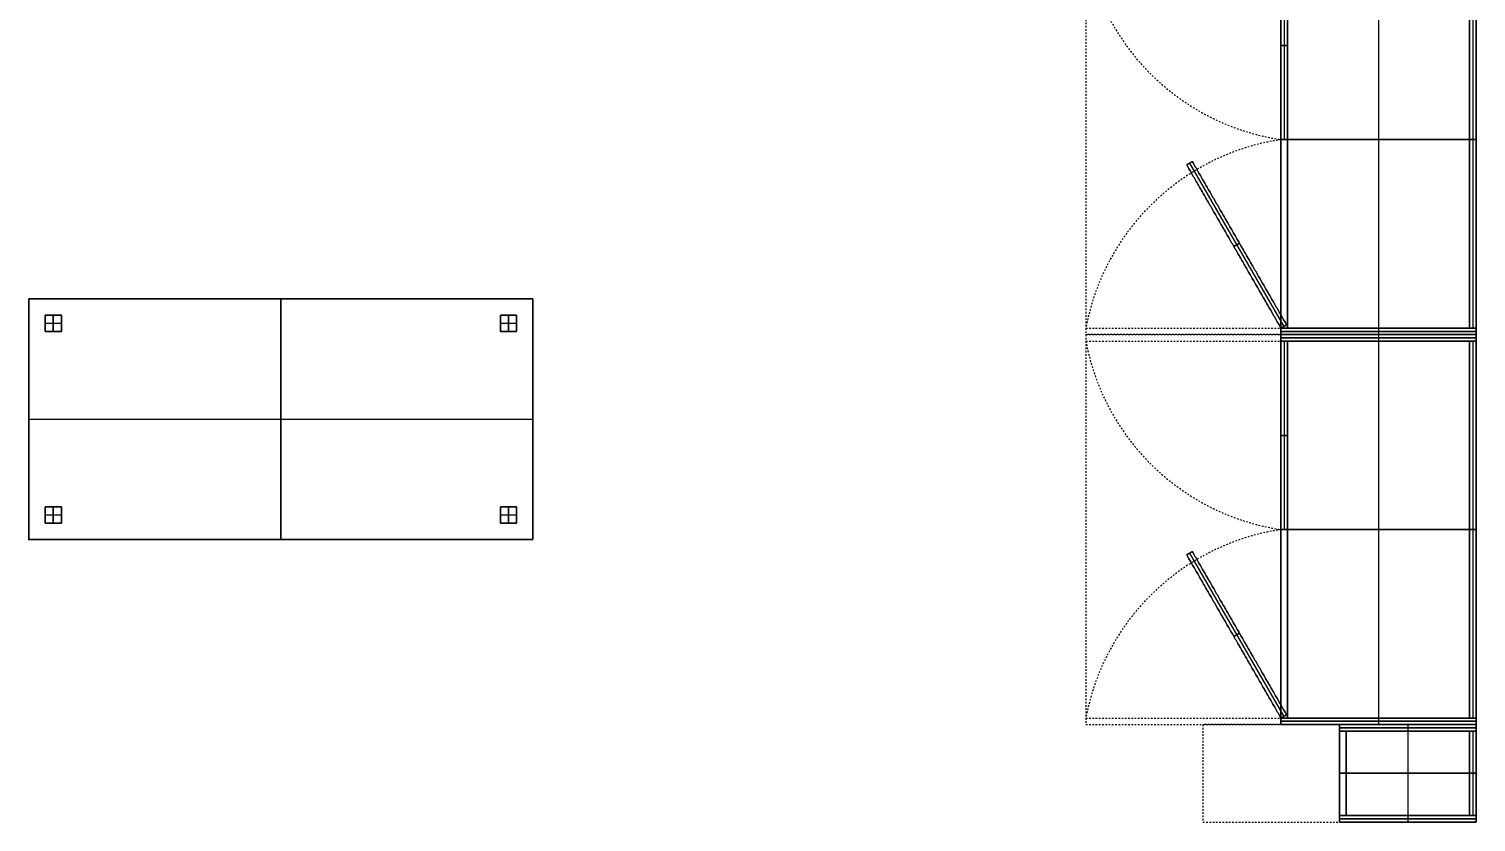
# Model space of a CAD drawing. Header units: millimetres. Extents: x 1939 to 6390, y -5520 to 420.
# Drawn here: x 1939 to 6390, y -5520 to -3079 of the extents above; entities that cross this region are included whole.
import ezdxf

# ---------------------------------------------------------------- set-up
doc = ezdxf.new("R2010")
doc.units = ezdxf.units.MM
doc.header["$MEASUREMENT"] = 0
doc.linetypes.add('Dashed', pattern=[10, 5, -5])
for name, color, linetype, true_color in [('Furniture', 18, 'Continuous', 0x000000), ('Furniture$AC-Function_area', 4, 'Dashed', 0x00ffff), ('Furniture$AC-Geom2d', 1, 'Continuous', 0xff0000), ('Furniture$AC-Geom3d', 7, 'Continuous', 0xffffff)]:
    doc.layers.add(name, color=color, linetype=linetype, true_color=true_color)

# ---------------------------------------------------------------- blocks, each defined once
blk = doc.blocks.new('Shelf30.0x42.0')
at = {"layer": 'Furniture$AC-Function_area'}
blk.add_lwpolyline([(0, -420), (300, -420), (300, 0), (0, 0)], close=True, dxfattribs=at)
blk.add_lwpolyline([(0, -420), (300, -420), (300, 0), (0, 0)], close=True, dxfattribs=at)
at = {"layer": 'Furniture$AC-Geom2d'}
blk.add_lwpolyline([(0, 0), (300, 0), (300, 420), (0, 420)], close=True, dxfattribs=at)
at = {"layer": 'Furniture$AC-Geom3d'}
for p, q in [((10, 420), (10, 0)), ((10, 0, 780), (10, 420, 780)), ((20, 410), (280, 410)), ((20, 410, 780), (280, 410, 780)), ((150, 420), (150, 400)), ((150, 400, 780), (150, 420, 780)), ((150, 420, 780), (150, 0, 780)), ((150, 0, 800), (150, 420, 800)), ((290, 420), (290, 0)), ((290, 0, 780), (290, 420, 780)), ((150, 400, 50), (150, 20, 50)), ((150, 20), (150, 400)), ((150, 400, 420), (150, 20, 420)), ((150, 20, 440), (150, 400, 440)), ((0, 210, 780), (300, 210, 780)), ((0, 210, 800), (300, 210, 800)), ((0, 210), (20, 210)), ((0, 210, 780), (20, 210, 780)), ((20, 210, 50), (280, 210, 50)), ((20, 210), (280, 210)), ((20, 210, 420), (280, 210, 420)), ((20, 210, 440), (280, 210, 440)), ((280, 210), (300, 210)), ((280, 210, 780), (300, 210, 780))]:
    blk.add_line(p, q, dxfattribs=at)
for points in [[(0, 0, 780), (0, 210, 780), (0, 420, 780)], [(0, 420, 780), (150, 420, 780), (300, 420, 780)], [(0, 420, 800), (0, 210, 800), (0, 0, 800)], [(300, 420, 800), (150, 420, 800), (0, 420, 800)], [(0, 420, 780), (0, 420, 790), (0, 420, 800)], [(0, 420, 790), (0, 210, 790), (0, 0, 790)], [(300, 420, 790), (150, 420, 790), (0, 420, 790)], [(0, 0), (0, 210), (0, 420)], [(0, 420), (10, 420), (20, 420)], [(0, 420, 780), (0, 210, 780), (0, 0, 780)], [(20, 420, 780), (10, 420, 780), (0, 420, 780)], [(0, 420), (0, 420, 390), (0, 420, 780)], [(0, 420, 390), (0, 210, 390), (0, 0, 390)], [(20, 420, 390), (10, 420, 390), (0, 420, 390)], [(10, 420), (10, 420, 390), (10, 420, 780)], [(20, 400), (20, 410), (20, 420)], [(20, 420), (150, 420), (280, 420)], [(20, 420, 780), (20, 410, 780), (20, 400, 780)], [(280, 420, 780), (150, 420, 780), (20, 420, 780)], [(20, 420), (20, 420, 390), (20, 420, 780)], [(20, 420, 390), (20, 410, 390), (20, 400, 390)], [(280, 420, 390), (150, 420, 390), (20, 420, 390)], [(20, 420), (20, 210), (20, 0)], [(20, 0, 780), (20, 210, 780), (20, 420, 780)], [(20, 420), (20, 420, 390), (20, 420, 780)], [(20, 0, 390), (20, 210, 390), (20, 420, 390)], [(20, 410), (20, 410, 390), (20, 410, 780)], [(150, 420), (150, 420, 390), (150, 420, 780)], [(150, 420, 780), (150, 420, 790), (150, 420, 800)], [(280, 420), (280, 410), (280, 400)], [(280, 400, 780), (280, 410, 780), (280, 420, 780)], [(280, 420), (280, 420, 390), (280, 420, 780)], [(280, 400, 390), (280, 410, 390), (280, 420, 390)], [(280, 0), (280, 210), (280, 420)], [(280, 420), (290, 420), (300, 420)], [(280, 420, 780), (280, 210, 780), (280, 0, 780)], [(300, 420, 780), (290, 420, 780), (280, 420, 780)], [(280, 420), (280, 420, 390), (280, 420, 780)], [(280, 420, 390), (280, 210, 390), (280, 0, 390)], [(300, 420, 390), (290, 420, 390), (280, 420, 390)], [(280, 410), (280, 410, 390), (280, 410, 780)], [(290, 420), (290, 420, 390), (290, 420, 780)], [(300, 420, 780), (300, 210, 780), (300, 0, 780)], [(300, 0, 800), (300, 210, 800), (300, 420, 800)], [(300, 420, 780), (300, 420, 790), (300, 420, 800)], [(300, 0, 790), (300, 210, 790), (300, 420, 790)], [(300, 420), (300, 210), (300, 0)], [(300, 0, 780), (300, 210, 780), (300, 420, 780)], [(300, 420), (300, 420, 390), (300, 420, 780)], [(300, 0, 390), (300, 210, 390), (300, 420, 390)], [(280, 400), (150, 400), (20, 400)], [(20, 400, 780), (150, 400, 780), (280, 400, 780)], [(20, 400), (20, 400, 390), (20, 400, 780)], [(20, 400, 390), (150, 400, 390), (280, 400, 390)], [(20, 20, 50), (20, 210, 50), (20, 400, 50)], [(20, 400, 50), (150, 400, 50), (280, 400, 50)], [(20, 400), (20, 210), (20, 20)], [(280, 400), (150, 400), (20, 400)], [(20, 400, 50), (20, 400, 25), (20, 400)], [(20, 400, 25), (20, 210, 25), (20, 20, 25)], [(280, 400, 25), (150, 400, 25), (20, 400, 25)], [(20, 20, 420), (20, 210, 420), (20, 400, 420)], [(20, 400, 420), (150, 400, 420), (280, 400, 420)], [(20, 400, 440), (20, 210, 440), (20, 20, 440)], [(280, 400, 440), (150, 400, 440), (20, 400, 440)], [(20, 400, 420), (20, 400, 430), (20, 400, 440)], [(20, 400, 430), (20, 210, 430), (20, 20, 430)], [(280, 400, 430), (150, 400, 430), (20, 400, 430)], [(150, 400), (150, 400, 390), (150, 400, 780)], [(150, 400, 50), (150, 400, 25), (150, 400)], [(150, 400, 420), (150, 400, 430), (150, 400, 440)], [(280, 400), (280, 400, 390), (280, 400, 780)], [(280, 400, 50), (280, 210, 50), (280, 20, 50)], [(280, 20), (280, 210), (280, 400)], [(280, 400, 50), (280, 400, 25), (280, 400)], [(280, 20, 25), (280, 210, 25), (280, 400, 25)], [(280, 400, 420), (280, 210, 420), (280, 20, 420)], [(280, 20, 440), (280, 210, 440), (280, 400, 440)], [(280, 400, 420), (280, 400, 430), (280, 400, 440)], [(280, 20, 430), (280, 210, 430), (280, 400, 430)], [(0, 210, 780), (0, 210, 790), (0, 210, 800)], [(0, 210), (0, 210, 390), (0, 210, 780)], [(20, 210), (20, 210, 390), (20, 210, 780)], [(20, 210, 50), (20, 210, 25), (20, 210)], [(20, 210, 420), (20, 210, 430), (20, 210, 440)], [(280, 210), (280, 210, 390), (280, 210, 780)], [(280, 210, 50), (280, 210, 25), (280, 210)], [(280, 210, 420), (280, 210, 430), (280, 210, 440)], [(300, 210, 780), (300, 210, 790), (300, 210, 800)], [(300, 210), (300, 210, 390), (300, 210, 780)], [(300, 0, 780), (150, 0, 780), (0, 0, 780)], [(0, 0, 800), (150, 0, 800), (300, 0, 800)], [(0, 0, 780), (0, 0, 790), (0, 0, 800)], [(0, 0, 790), (150, 0, 790), (300, 0, 790)], [(20, 0), (10, 0), (0, 0)], [(0, 0, 780), (10, 0, 780), (20, 0, 780)], [(0, 0), (0, 0, 390), (0, 0, 780)], [(0, 0, 390), (10, 0, 390), (20, 0, 390)], [(10, 0), (10, 0, 390), (10, 0, 780)], [(280, 20, 50), (150, 20, 50), (20, 20, 50)], [(20, 20), (150, 20), (280, 20)], [(20, 20, 50), (20, 20, 25), (20, 20)], [(20, 20, 25), (150, 20, 25), (280, 20, 25)], [(280, 20, 420), (150, 20, 420), (20, 20, 420)], [(20, 20, 440), (150, 20, 440), (280, 20, 440)], [(20, 20, 420), (20, 20, 430), (20, 20, 440)], [(20, 20, 430), (150, 20, 430), (280, 20, 430)], [(20, 0), (20, 0, 390), (20, 0, 780)], [(150, 20, 50), (150, 20, 25), (150, 20)], [(150, 20, 420), (150, 20, 430), (150, 20, 440)], [(150, 0, 780), (150, 0, 790), (150, 0, 800)], [(280, 20, 50), (280, 20, 25), (280, 20)], [(280, 20, 420), (280, 20, 430), (280, 20, 440)], [(300, 0), (290, 0), (280, 0)], [(280, 0, 780), (290, 0, 780), (300, 0, 780)], [(280, 0), (280, 0, 390), (280, 0, 780)], [(280, 0, 390), (290, 0, 390), (300, 0, 390)], [(290, 0), (290, 0, 390), (290, 0, 780)], [(300, 0, 780), (300, 0, 790), (300, 0, 800)], [(300, 0), (300, 0, 390), (300, 0, 780)]]:
    blk.add_open_spline(points, degree=2, dxfattribs=at)
blk = doc.blocks.new('Table155.0x74.0')
at = {"layer": 'Furniture'}
blk.add_point((0, 0), dxfattribs=at)
blk.add_point((0, 0), dxfattribs=at)
at = {"layer": 'Furniture$AC-Geom2d'}
blk.add_lwpolyline([(0, 0), (1550, 0), (1550, 740), (0, 740)], close=True, dxfattribs=at)
at = {"layer": 'Furniture$AC-Geom3d'}
for p, q in [((775, 740, 800), (775, 0, 800)), ((775, 0, 820), (775, 740, 820)), ((75, 690), (75, 640)), ((75, 640, 800), (75, 690, 800)), ((1475, 690), (1475, 640)), ((1475, 640, 800), (1475, 690, 800)), ((50, 665), (100, 665)), ((50, 665, 800), (100, 665, 800)), ((1450, 665), (1500, 665)), ((1450, 665, 800), (1500, 665, 800)), ((0, 370, 800), (1550, 370, 800)), ((0, 370, 820), (1550, 370, 820)), ((75, 100), (75, 50)), ((75, 50, 800), (75, 100, 800)), ((1475, 100), (1475, 50)), ((1475, 50, 800), (1475, 100, 800)), ((50, 75), (100, 75)), ((50, 75, 800), (100, 75, 800)), ((1450, 75), (1500, 75)), ((1450, 75, 800), (1500, 75, 800))]:
    blk.add_line(p, q, dxfattribs=at)
for points in [[(0, 0, 800), (0, 370, 800), (0, 740, 800)], [(0, 740, 800), (775, 740, 800), (1550, 740, 800)], [(0, 740, 820), (0, 370, 820), (0, 0, 820)], [(1550, 740, 820), (775, 740, 820), (0, 740, 820)], [(0, 740, 800), (0, 740, 810), (0, 740, 820)], [(0, 740, 810), (0, 370, 810), (0, 0, 810)], [(1550, 740, 810), (775, 740, 810), (0, 740, 810)], [(775, 740, 800), (775, 740, 810), (775, 740, 820)], [(1550, 740, 800), (1550, 370, 800), (1550, 0, 800)], [(1550, 0, 820), (1550, 370, 820), (1550, 740, 820)], [(1550, 740, 800), (1550, 740, 810), (1550, 740, 820)], [(1550, 0, 810), (1550, 370, 810), (1550, 740, 810)], [(50, 640), (50, 665), (50, 690)], [(50, 690), (75, 690), (100, 690)], [(50, 690, 800), (50, 665, 800), (50, 640, 800)], [(100, 690, 800), (75, 690, 800), (50, 690, 800)], [(50, 690), (50, 690, 400), (50, 690, 800)], [(50, 690, 400), (50, 665, 400), (50, 640, 400)], [(100, 690, 400), (75, 690, 400), (50, 690, 400)], [(75, 690), (75, 690, 400), (75, 690, 800)], [(100, 690), (100, 665), (100, 640)], [(100, 640, 800), (100, 665, 800), (100, 690, 800)], [(100, 690), (100, 690, 400), (100, 690, 800)], [(100, 640, 400), (100, 665, 400), (100, 690, 400)], [(1450, 640), (1450, 665), (1450, 690)], [(1450, 690), (1475, 690), (1500, 690)], [(1450, 690, 800), (1450, 665, 800), (1450, 640, 800)], [(1500, 690, 800), (1475, 690, 800), (1450, 690, 800)], [(1450, 690), (1450, 690, 400), (1450, 690, 800)], [(1450, 690, 400), (1450, 665, 400), (1450, 640, 400)], [(1500, 690, 400), (1475, 690, 400), (1450, 690, 400)], [(1475, 690), (1475, 690, 400), (1475, 690, 800)], [(1500, 690), (1500, 665), (1500, 640)], [(1500, 640, 800), (1500, 665, 800), (1500, 690, 800)], [(1500, 690), (1500, 690, 400), (1500, 690, 800)], [(1500, 640, 400), (1500, 665, 400), (1500, 690, 400)], [(50, 665), (50, 665, 400), (50, 665, 800)], [(100, 640), (75, 640), (50, 640)], [(50, 640, 800), (75, 640, 800), (100, 640, 800)], [(50, 640), (50, 640, 400), (50, 640, 800)], [(50, 640, 400), (75, 640, 400), (100, 640, 400)], [(75, 640), (75, 640, 400), (75, 640, 800)], [(100, 665), (100, 665, 400), (100, 665, 800)], [(100, 640), (100, 640, 400), (100, 640, 800)], [(1450, 665), (1450, 665, 400), (1450, 665, 800)], [(1500, 640), (1475, 640), (1450, 640)], [(1450, 640, 800), (1475, 640, 800), (1500, 640, 800)], [(1450, 640), (1450, 640, 400), (1450, 640, 800)], [(1450, 640, 400), (1475, 640, 400), (1500, 640, 400)], [(1475, 640), (1475, 640, 400), (1475, 640, 800)], [(1500, 665), (1500, 665, 400), (1500, 665, 800)], [(1500, 640), (1500, 640, 400), (1500, 640, 800)], [(0, 370, 800), (0, 370, 810), (0, 370, 820)], [(1550, 370, 800), (1550, 370, 810), (1550, 370, 820)], [(50, 50), (50, 75), (50, 100)], [(50, 100), (75, 100), (100, 100)], [(50, 100, 800), (50, 75, 800), (50, 50, 800)], [(100, 100, 800), (75, 100, 800), (50, 100, 800)], [(50, 100), (50, 100, 400), (50, 100, 800)], [(50, 100, 400), (50, 75, 400), (50, 50, 400)], [(100, 100, 400), (75, 100, 400), (50, 100, 400)], [(75, 100), (75, 100, 400), (75, 100, 800)], [(100, 100), (100, 75), (100, 50)], [(100, 50, 800), (100, 75, 800), (100, 100, 800)], [(100, 100), (100, 100, 400), (100, 100, 800)], [(100, 50, 400), (100, 75, 400), (100, 100, 400)], [(1450, 50), (1450, 75), (1450, 100)], [(1450, 100), (1475, 100), (1500, 100)], [(1450, 100, 800), (1450, 75, 800), (1450, 50, 800)], [(1500, 100, 800), (1475, 100, 800), (1450, 100, 800)], [(1450, 100), (1450, 100, 400), (1450, 100, 800)], [(1450, 100, 400), (1450, 75, 400), (1450, 50, 400)], [(1500, 100, 400), (1475, 100, 400), (1450, 100, 400)], [(1475, 100), (1475, 100, 400), (1475, 100, 800)], [(1500, 100), (1500, 75), (1500, 50)], [(1500, 50, 800), (1500, 75, 800), (1500, 100, 800)], [(1500, 100), (1500, 100, 400), (1500, 100, 800)], [(1500, 50, 400), (1500, 75, 400), (1500, 100, 400)], [(50, 75), (50, 75, 400), (50, 75, 800)], [(100, 50), (75, 50), (50, 50)], [(50, 50, 800), (75, 50, 800), (100, 50, 800)], [(50, 50), (50, 50, 400), (50, 50, 800)], [(50, 50, 400), (75, 50, 400), (100, 50, 400)], [(75, 50), (75, 50, 400), (75, 50, 800)], [(100, 75), (100, 75, 400), (100, 75, 800)], [(100, 50), (100, 50, 400), (100, 50, 800)], [(1450, 75), (1450, 75, 400), (1450, 75, 800)], [(1500, 50), (1475, 50), (1450, 50)], [(1450, 50, 800), (1475, 50, 800), (1500, 50, 800)], [(1450, 50), (1450, 50, 400), (1450, 50, 800)], [(1450, 50, 400), (1475, 50, 400), (1500, 50, 400)], [(1475, 50), (1475, 50, 400), (1475, 50, 800)], [(1500, 75), (1500, 75, 400), (1500, 75, 800)], [(1500, 50), (1500, 50, 400), (1500, 50, 800)], [(1550, 0, 800), (775, 0, 800), (0, 0, 800)], [(0, 0, 820), (775, 0, 820), (1550, 0, 820)], [(0, 0, 800), (0, 0, 810), (0, 0, 820)], [(0, 0, 810), (775, 0, 810), (1550, 0, 810)], [(775, 0, 800), (775, 0, 810), (775, 0, 820)], [(1550, 0, 800), (1550, 0, 810), (1550, 0, 820)]]:
    blk.add_open_spline(points, degree=2, dxfattribs=at)
blk = doc.blocks.new('filling cabinet120.0x60.0')
at = {"layer": 'Furniture$AC-Function_area'}
for p, q in [((20, -600), (20, 0)), ((1180, -600), (1180, 0))]:
    blk.add_line(p, q, dxfattribs=at)
blk.add_lwpolyline([(0, -600), (1200, -600), (1200, 0), (0, 0)], close=True, dxfattribs=at)
blk.add_lwpolyline([(0, -600), (1200, -600), (1200, 0), (0, 0)], close=True, dxfattribs=at)
for centre, start, end in [((-111.6, 107.5), 280.5362, 351.4058), ((1311.6, 107.5), 188.5942, 259.4638)]:
    blk.add_arc(centre, 719.7, start, end, dxfattribs=at)
at = {"layer": 'Furniture$AC-Geom2d'}
blk.add_lwpolyline([(0, 0), (1200, 0), (1200, 600), (0, 600)], close=True, dxfattribs=at)
at = {"layer": 'Furniture$AC-Geom3d'}
for p, q in [((10, 600), (10, 0)), ((10, 0, 1980), (10, 600, 1980)), ((20, 590), (1180, 590)), ((20, 590, 1980), (1180, 590, 1980)), ((600, 600), (600, 580)), ((600, 580, 1980), (600, 600, 1980)), ((600, 600, 1980), (600, 0, 1980)), ((600, 0, 2000), (600, 600, 2000)), ((600, 580, 50), (600, 20, 50)), ((600, 20), (600, 580)), ((600, 580, 420), (600, 20, 420)), ((600, 20, 440), (600, 580, 440)), ((600, 580, 790), (600, 20, 790)), ((600, 20, 810), (600, 580, 810)), ((600, 580, 1160), (600, 20, 1160)), ((600, 20, 1180), (600, 580, 1180)), ((600, 580, 1530), (600, 20, 1530)), ((600, 20, 1550), (600, 580, 1550)), ((1190, 600), (1190, 0)), ((1190, 0, 1980), (1190, 600, 1980)), ((0, 300, 1980), (1200, 300, 1980)), ((0, 300, 2000), (1200, 300, 2000)), ((0, 300), (20, 300)), ((0, 300, 1980), (20, 300, 1980)), ((20, 300, 50), (1180, 300, 50)), ((20, 300), (1180, 300)), ((20, 300, 420), (1180, 300, 420)), ((20, 300, 440), (1180, 300, 440)), ((20, 300, 790), (1180, 300, 790)), ((20, 300, 810), (1180, 300, 810)), ((20, 300, 1160), (1180, 300, 1160)), ((20, 300, 1180), (1180, 300, 1180)), ((20, 300, 1530), (1180, 300, 1530)), ((20, 300, 1550), (1180, 300, 1550)), ((1180, 300), (1200, 300)), ((1180, 300, 1980), (1200, 300, 1980)), ((20, 10, 30), (600, 10, 30)), ((20, 10, 1980), (600, 10, 1980)), ((310, 20, 30), (310, 0, 30)), ((310, 0, 1980), (310, 20, 1980)), ((672.7, -281.3, 30), (1175, 8.7, 30)), ((672.7, -281.3, 1980), (1175, 8.7, 1980)), ((918.9, -127.7, 30), (928.9, -145, 30)), ((928.9, -145, 1980), (918.9, -127.7, 1980))]:
    blk.add_line(p, q, dxfattribs=at)
for points in [[(0, 0, 1980), (0, 300, 1980), (0, 600, 1980)], [(0, 600, 1980), (600, 600, 1980), (1200, 600, 1980)], [(0, 600, 2000), (0, 300, 2000), (0, 0, 2000)], [(1200, 600, 2000), (600, 600, 2000), (0, 600, 2000)], [(0, 600, 1980), (0, 600, 1990), (0, 600, 2000)], [(0, 600, 1990), (0, 300, 1990), (0, 0, 1990)], [(1200, 600, 1990), (600, 600, 1990), (0, 600, 1990)], [(0, 0), (0, 300), (0, 600)], [(0, 600), (10, 600), (20, 600)], [(0, 600, 1980), (0, 300, 1980), (0, 0, 1980)], [(20, 600, 1980), (10, 600, 1980), (0, 600, 1980)], [(0, 600), (0, 600, 990), (0, 600, 1980)], [(0, 600, 990), (0, 300, 990), (0, 0, 990)], [(20, 600, 990), (10, 600, 990), (0, 600, 990)], [(10, 600), (10, 600, 990), (10, 600, 1980)], [(20, 580), (20, 590), (20, 600)], [(20, 600), (600, 600), (1180, 600)], [(20, 600, 1980), (20, 590, 1980), (20, 580, 1980)], [(1180, 600, 1980), (600, 600, 1980), (20, 600, 1980)], [(20, 600), (20, 600, 990), (20, 600, 1980)], [(20, 600, 990), (20, 590, 990), (20, 580, 990)], [(1180, 600, 990), (600, 600, 990), (20, 600, 990)], [(20, 600), (20, 300), (20, 0)], [(20, 0, 1980), (20, 300, 1980), (20, 600, 1980)], [(20, 600), (20, 600, 990), (20, 600, 1980)], [(20, 0, 990), (20, 300, 990), (20, 600, 990)], [(20, 590), (20, 590, 990), (20, 590, 1980)], [(1180, 580), (600, 580), (20, 580)], [(20, 580, 1980), (600, 580, 1980), (1180, 580, 1980)], [(20, 580), (20, 580, 990), (20, 580, 1980)], [(20, 580, 990), (600, 580, 990), (1180, 580, 990)], [(20, 20, 50), (20, 300, 50), (20, 580, 50)], [(20, 580, 50), (600, 580, 50), (1180, 580, 50)], [(20, 580), (20, 300), (20, 20)], [(1180, 580), (600, 580), (20, 580)], [(20, 580, 50), (20, 580, 25), (20, 580)], [(20, 580, 25), (20, 300, 25), (20, 20, 25)], [(1180, 580, 25), (600, 580, 25), (20, 580, 25)], [(20, 20, 420), (20, 300, 420), (20, 580, 420)], [(20, 580, 420), (600, 580, 420), (1180, 580, 420)], [(20, 580, 440), (20, 300, 440), (20, 20, 440)], [(1180, 580, 440), (600, 580, 440), (20, 580, 440)], [(20, 580, 420), (20, 580, 430), (20, 580, 440)], [(20, 580, 430), (20, 300, 430), (20, 20, 430)], [(1180, 580, 430), (600, 580, 430), (20, 580, 430)], [(20, 20, 790), (20, 300, 790), (20, 580, 790)], [(20, 580, 790), (600, 580, 790), (1180, 580, 790)], [(20, 580, 810), (20, 300, 810), (20, 20, 810)], [(1180, 580, 810), (600, 580, 810), (20, 580, 810)], [(20, 580, 790), (20, 580, 800), (20, 580, 810)], [(20, 580, 800), (20, 300, 800), (20, 20, 800)], [(1180, 580, 800), (600, 580, 800), (20, 580, 800)], [(20, 20, 1160), (20, 300, 1160), (20, 580, 1160)], [(20, 580, 1160), (600, 580, 1160), (1180, 580, 1160)], [(20, 580, 1180), (20, 300, 1180), (20, 20, 1180)], [(1180, 580, 1180), (600, 580, 1180), (20, 580, 1180)], [(20, 580, 1160), (20, 580, 1170), (20, 580, 1180)], [(20, 580, 1170), (20, 300, 1170), (20, 20, 1170)], [(1180, 580, 1170), (600, 580, 1170), (20, 580, 1170)], [(20, 20, 1530), (20, 300, 1530), (20, 580, 1530)], [(20, 580, 1530), (600, 580, 1530), (1180, 580, 1530)], [(20, 580, 1550), (20, 300, 1550), (20, 20, 1550)], [(1180, 580, 1550), (600, 580, 1550), (20, 580, 1550)], [(20, 580, 1530), (20, 580, 1540), (20, 580, 1550)], [(20, 580, 1540), (20, 300, 1540), (20, 20, 1540)], [(1180, 580, 1540), (600, 580, 1540), (20, 580, 1540)], [(600, 600), (600, 600, 990), (600, 600, 1980)], [(600, 600, 1980), (600, 600, 1990), (600, 600, 2000)], [(600, 580), (600, 580, 990), (600, 580, 1980)], [(600, 580, 50), (600, 580, 25), (600, 580)], [(600, 580, 420), (600, 580, 430), (600, 580, 440)], [(600, 580, 790), (600, 580, 800), (600, 580, 810)], [(600, 580, 1160), (600, 580, 1170), (600, 580, 1180)], [(600, 580, 1530), (600, 580, 1540), (600, 580, 1550)], [(1180, 600), (1180, 590), (1180, 580)], [(1180, 580, 1980), (1180, 590, 1980), (1180, 600, 1980)], [(1180, 600), (1180, 600, 990), (1180, 600, 1980)], [(1180, 580, 990), (1180, 590, 990), (1180, 600, 990)], [(1180, 0), (1180, 300), (1180, 600)], [(1180, 600), (1190, 600), (1200, 600)], [(1180, 600, 1980), (1180, 300, 1980), (1180, 0, 1980)], [(1200, 600, 1980), (1190, 600, 1980), (1180, 600, 1980)], [(1180, 600), (1180, 600, 990), (1180, 600, 1980)], [(1180, 600, 990), (1180, 300, 990), (1180, 0, 990)], [(1200, 600, 990), (1190, 600, 990), (1180, 600, 990)], [(1180, 590), (1180, 590, 990), (1180, 590, 1980)], [(1180, 580), (1180, 580, 990), (1180, 580, 1980)], [(1180, 580, 50), (1180, 300, 50), (1180, 20, 50)], [(1180, 20), (1180, 300), (1180, 580)], [(1180, 580, 50), (1180, 580, 25), (1180, 580)], [(1180, 20, 25), (1180, 300, 25), (1180, 580, 25)], [(1180, 580, 420), (1180, 300, 420), (1180, 20, 420)], [(1180, 20, 440), (1180, 300, 440), (1180, 580, 440)], [(1180, 580, 420), (1180, 580, 430), (1180, 580, 440)], [(1180, 20, 430), (1180, 300, 430), (1180, 580, 430)], [(1180, 580, 790), (1180, 300, 790), (1180, 20, 790)], [(1180, 20, 810), (1180, 300, 810), (1180, 580, 810)], [(1180, 580, 790), (1180, 580, 800), (1180, 580, 810)], [(1180, 20, 800), (1180, 300, 800), (1180, 580, 800)], [(1180, 580, 1160), (1180, 300, 1160), (1180, 20, 1160)], [(1180, 20, 1180), (1180, 300, 1180), (1180, 580, 1180)], [(1180, 580, 1160), (1180, 580, 1170), (1180, 580, 1180)], [(1180, 20, 1170), (1180, 300, 1170), (1180, 580, 1170)], [(1180, 580, 1530), (1180, 300, 1530), (1180, 20, 1530)], [(1180, 20, 1550), (1180, 300, 1550), (1180, 580, 1550)], [(1180, 580, 1530), (1180, 580, 1540), (1180, 580, 1550)], [(1180, 20, 1540), (1180, 300, 1540), (1180, 580, 1540)], [(1190, 600), (1190, 600, 990), (1190, 600, 1980)], [(1200, 600, 1980), (1200, 300, 1980), (1200, 0, 1980)], [(1200, 0, 2000), (1200, 300, 2000), (1200, 600, 2000)], [(1200, 600, 1980), (1200, 600, 1990), (1200, 600, 2000)], [(1200, 0, 1990), (1200, 300, 1990), (1200, 600, 1990)], [(1200, 600), (1200, 300), (1200, 0)], [(1200, 0, 1980), (1200, 300, 1980), (1200, 600, 1980)], [(1200, 600), (1200, 600, 990), (1200, 600, 1980)], [(1200, 0, 990), (1200, 300, 990), (1200, 600, 990)], [(0, 300, 1980), (0, 300, 1990), (0, 300, 2000)], [(0, 300), (0, 300, 990), (0, 300, 1980)], [(20, 300), (20, 300, 990), (20, 300, 1980)], [(20, 300, 50), (20, 300, 25), (20, 300)], [(20, 300, 420), (20, 300, 430), (20, 300, 440)], [(20, 300, 790), (20, 300, 800), (20, 300, 810)], [(20, 300, 1160), (20, 300, 1170), (20, 300, 1180)], [(20, 300, 1530), (20, 300, 1540), (20, 300, 1550)], [(1180, 300), (1180, 300, 990), (1180, 300, 1980)], [(1180, 300, 50), (1180, 300, 25), (1180, 300)], [(1180, 300, 420), (1180, 300, 430), (1180, 300, 440)], [(1180, 300, 790), (1180, 300, 800), (1180, 300, 810)], [(1180, 300, 1160), (1180, 300, 1170), (1180, 300, 1180)], [(1180, 300, 1530), (1180, 300, 1540), (1180, 300, 1550)], [(1200, 300, 1980), (1200, 300, 1990), (1200, 300, 2000)], [(1200, 300), (1200, 300, 990), (1200, 300, 1980)], [(1200, 0, 1980), (600, 0, 1980), (0, 0, 1980)], [(0, 0, 2000), (600, 0, 2000), (1200, 0, 2000)], [(0, 0, 1980), (0, 0, 1990), (0, 0, 2000)], [(0, 0, 1990), (600, 0, 1990), (1200, 0, 1990)], [(20, 0), (10, 0), (0, 0)], [(0, 0, 1980), (10, 0, 1980), (20, 0, 1980)], [(0, 0), (0, 0, 990), (0, 0, 1980)], [(0, 0, 990), (10, 0, 990), (20, 0, 990)], [(10, 0), (10, 0, 990), (10, 0, 1980)], [(1180, 20, 50), (600, 20, 50), (20, 20, 50)], [(20, 20), (600, 20), (1180, 20)], [(20, 20, 50), (20, 20, 25), (20, 20)], [(20, 20, 25), (600, 20, 25), (1180, 20, 25)], [(1180, 20, 420), (600, 20, 420), (20, 20, 420)], [(20, 20, 440), (600, 20, 440), (1180, 20, 440)], [(20, 20, 420), (20, 20, 430), (20, 20, 440)], [(20, 20, 430), (600, 20, 430), (1180, 20, 430)], [(1180, 20, 790), (600, 20, 790), (20, 20, 790)], [(20, 20, 810), (600, 20, 810), (1180, 20, 810)], [(20, 20, 790), (20, 20, 800), (20, 20, 810)], [(20, 20, 800), (600, 20, 800), (1180, 20, 800)], [(1180, 20, 1160), (600, 20, 1160), (20, 20, 1160)], [(20, 20, 1180), (600, 20, 1180), (1180, 20, 1180)], [(20, 20, 1160), (20, 20, 1170), (20, 20, 1180)], [(20, 20, 1170), (600, 20, 1170), (1180, 20, 1170)], [(1180, 20, 1530), (600, 20, 1530), (20, 20, 1530)], [(20, 20, 1550), (600, 20, 1550), (1180, 20, 1550)], [(20, 20, 1530), (20, 20, 1540), (20, 20, 1550)], [(20, 20, 1540), (600, 20, 1540), (1180, 20, 1540)], [(20, 0, 30), (20, 10, 30), (20, 20, 30)], [(20, 20, 30), (310, 20, 30), (600, 20, 30)], [(20, 20, 1980), (20, 10, 1980), (20, 0, 1980)], [(600, 20, 1980), (310, 20, 1980), (20, 20, 1980)], [(20, 20, 30), (20, 20, 1005), (20, 20, 1980)], [(20, 20, 1005), (20, 10, 1005), (20, 0, 1005)], [(600, 20, 1005), (310, 20, 1005), (20, 20, 1005)], [(20, 10, 30), (20, 10, 1005), (20, 10, 1980)], [(20, 0), (20, 0, 990), (20, 0, 1980)], [(600, 0, 30), (310, 0, 30), (20, 0, 30)], [(20, 0, 1980), (310, 0, 1980), (600, 0, 1980)], [(20, 0, 30), (20, 0, 1005), (20, 0, 1980)], [(20, 0, 1005), (310, 0, 1005), (600, 0, 1005)], [(310, 20, 30), (310, 20, 1005), (310, 20, 1980)], [(310, 0, 30), (310, 0, 1005), (310, 0, 1980)], [(600, 20, 50), (600, 20, 25), (600, 20)], [(600, 20, 420), (600, 20, 430), (600, 20, 440)], [(600, 20, 790), (600, 20, 800), (600, 20, 810)], [(600, 20, 1160), (600, 20, 1170), (600, 20, 1180)], [(600, 20, 1530), (600, 20, 1540), (600, 20, 1550)], [(600, 20, 30), (600, 10, 30), (600, 0, 30)], [(600, 0, 1980), (600, 10, 1980), (600, 20, 1980)], [(600, 20, 30), (600, 20, 1005), (600, 20, 1980)], [(600, 0, 1005), (600, 10, 1005), (600, 20, 1005)], [(600, 10, 30), (600, 10, 1005), (600, 10, 1980)], [(600, 0, 1980), (600, 0, 1990), (600, 0, 2000)], [(600, 0, 30), (600, 0, 1005), (600, 0, 1980)], [(667.7, -272.7, 30), (918.9, -127.7, 30), (1170, 17.3, 30)], [(1170, 17.3, 1980), (918.9, -127.7, 1980), (667.7, -272.7, 1980)], [(1170, 17.3, 1005), (918.9, -127.7, 1005), (667.7, -272.7, 1005)], [(1180, 0, 30), (928.9, -145, 30), (677.7, -290, 30)], [(677.7, -290, 1980), (928.9, -145, 1980), (1180, 0, 1980)], [(677.7, -290, 1005), (928.9, -145, 1005), (1180, 0, 1005)], [(1170, 17.3, 30), (1175, 8.7, 30), (1180, 0, 30)], [(1180, 0, 1980), (1175, 8.7, 1980), (1170, 17.3, 1980)], [(1170, 17.3, 30), (1170, 17.3, 1005), (1170, 17.3, 1980)], [(1180, 0, 1005), (1175, 8.7, 1005), (1170, 17.3, 1005)], [(1175, 8.7, 30), (1175, 8.7, 1005), (1175, 8.7, 1980)], [(1180, 20, 50), (1180, 20, 25), (1180, 20)], [(1180, 20, 420), (1180, 20, 430), (1180, 20, 440)], [(1180, 20, 790), (1180, 20, 800), (1180, 20, 810)], [(1180, 20, 1160), (1180, 20, 1170), (1180, 20, 1180)], [(1180, 20, 1530), (1180, 20, 1540), (1180, 20, 1550)], [(1200, 0), (1190, 0), (1180, 0)], [(1180, 0, 1980), (1190, 0, 1980), (1200, 0, 1980)], [(1180, 0), (1180, 0, 990), (1180, 0, 1980)], [(1180, 0, 990), (1190, 0, 990), (1200, 0, 990)], [(1180, 0, 30), (1180, 0, 1005), (1180, 0, 1980)], [(1190, 0), (1190, 0, 990), (1190, 0, 1980)], [(1200, 0, 1980), (1200, 0, 1990), (1200, 0, 2000)], [(1200, 0), (1200, 0, 990), (1200, 0, 1980)], [(918.9, -127.7, 30), (918.9, -127.7, 1005), (918.9, -127.7, 1980)], [(928.9, -145, 30), (928.9, -145, 1005), (928.9, -145, 1980)], [(677.7, -290, 30), (672.7, -281.3, 30), (667.7, -272.7, 30)], [(667.7, -272.7, 1980), (672.7, -281.3, 1980), (677.7, -290, 1980)], [(667.7, -272.7, 30), (667.7, -272.7, 1005), (667.7, -272.7, 1980)], [(667.7, -272.7, 1005), (672.7, -281.3, 1005), (677.7, -290, 1005)], [(672.7, -281.3, 30), (672.7, -281.3, 1005), (672.7, -281.3, 1980)], [(677.7, -290, 30), (677.7, -290, 1005), (677.7, -290, 1980)]]:
    blk.add_open_spline(points, degree=2, dxfattribs=at)

msp = doc.modelspace()

# ---------------------------------------------------------------- block references
at = {"layer": 'Furniture', "rotation": 270}
for name, p in [('filling cabinet120.0x60.0', (5790, -2820)), ('filling cabinet120.0x60.0', (5790, -4020)), ('Shelf30.0x42.0', (5970, -5220))]:
    msp.add_blockref(name, p, dxfattribs=at)
at = {"layer": 'Furniture'}
msp.add_blockref('Table155.0x74.0', (1939, -4650), dxfattribs=at)

doc.saveas('drawing.dxf')
